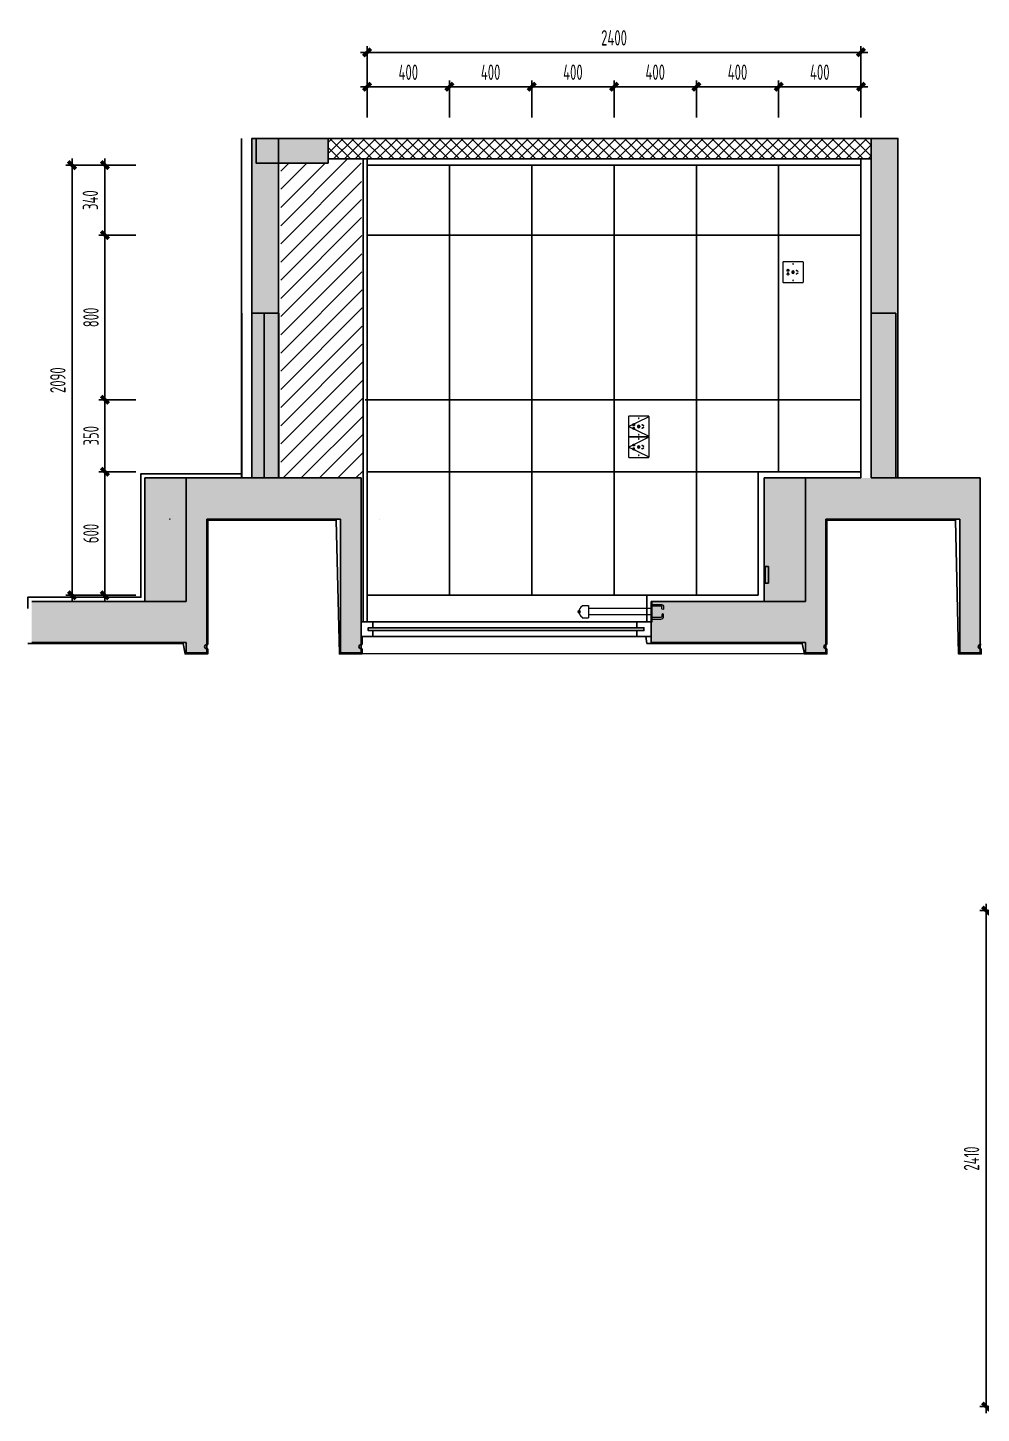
# Model space of a CAD drawing. Header units: inches. Extents: x 96003 to 270950, y -80202 to 65998.
# Drawn here: x 160641 to 165276, y 53609 to 60342 of the extents above; entities that cross this region are included whole.
import ezdxf

# ---------------------------------------------------------------- set-up
doc = ezdxf.new("R2010")
doc.units = ezdxf.units.IN
doc.header["$LTSCALE"] = 10
doc.header["$MEASUREMENT"] = 0
doc.linetypes.add('DASH', pattern=[0.35, 0.25, -0.1])
for name, color, linetype in [('01', 200, 'Continuous'), ('A_SURFACE', 9, 'Continuous'), ('DIM_LEAD', 3, 'Continuous'), ('FC-地面造型', 136, 'Continuous'), ('FF-FINISH【完成面】', 20, 'Continuous'), ('SBEI', 1, 'Continuous'), ('WALL', 160, 'Continuous'), ('WINDOW', 3, 'Continuous')]:
    doc.layers.add(name, color=color, linetype=linetype)
doc.layers.add('DIM_MODI', color=6, linetype='Continuous', plot=False)
for name, color, linetype, lineweight in [('F-2', 145, 'Continuous', 0), ('L-栏杆扶手', 73, 'Continuous', 13), ('L-立面看线', 8, 'Continuous', 13)]:
    doc.layers.add(name, color=color, linetype=linetype, lineweight=lineweight)
doc.styles.add('CCD_DIM', font='archs.shx', dxfattribs={"width": 0.7})
doc.dimstyles.new('1.30', dxfattribs={"dimscale": 30, "dimtxt": 2.5, "dimasz": 1, "dimexe": 1, "dimexo": 1.5, "dimgap": 1, "dimtad": 1, "dimdec": 0, "dimrnd": 5, "dimdsep": 46, "dimtxsty": 'CCD_DIM', "dimblk": 'CCD_Dimension_Tick', "dimcen": 1, "dimclrd": 44, "dimclre": 44, "dimclrt": 2, "dimadec": 0, "dimazin": 2, "dimtfac": 1, "dimtdec": 0, "dimtix": 1, "dimtmove": 2, "dimatfit": 3, "dimldrblk": 'CCD_Dimension_Tick', "dimfxl": 5, "dimfxlon": 1, "dimtolj": 1, "dimarcsym": 0})

# ---------------------------------------------------------------- blocks, each defined once
blk = doc.blocks.new('A$C29FB2657')
blk.add_lwpolyline([(50, 0), (-50, 0), (-50, -6), (50, -6), (50, 0)])
for points in [[(-35.5, -6), (-35.5, -48, 0.414214), (-22.5, -61), (-14.5, -61, 1), (-14.5, -53), (-22.5, -53, -0.414214), (-27.5, -48), (-27.5, -6)], [(35.5, -6), (35.5, -48, -0.414214), (22.5, -61), (14.5, -61, -1), (14.5, -53), (22.5, -53, 0.414214), (27.5, -48), (27.5, -6)]]:
    blk.add_lwpolyline(points, format="xyb")
blk = doc.blocks.new('CCD_Dimension_Tick')
at = {"color": 0, "linetype": 'ByBlock'}
for p, q in [((-1.09, 0), (0, 0)), ((0, 0), (1.09, 0))]:
    blk.add_line(p, q, dxfattribs=at)
at = {"color": 0, "linetype": 'Continuous', "const_width": 0.608}
blk.add_lwpolyline([(-0.61, -0.61), (0.61, 0.61)], dxfattribs=at)
blk = doc.blocks.new('*D558')
at = {"layer": 'Defpoints', "color": 0, "linetype": 'ByBlock', "transparency": 16777216}
for p in [(164291, 60055), (164291, 59334, 0), (164691, 59334)]:
    blk.add_point(p, dxfattribs=at)
at = {"layer": 'FF-FINISH【完成面】', "color": 44, "linetype": 'ByBlock', "lineweight": -2, "transparency": 16777216}
for p, q in [((164291, 59905), (164291, 60085)), ((164691, 59905), (164691, 60085)), ((164661, 60055), (164321, 60055))]:
    blk.add_line(p, q, dxfattribs=at)
at = {"layer": 'FF-FINISH【完成面】', "color": 44, "linetype": 'ByBlock', "lineweight": -2, "transparency": 16777216, "xscale": 30, "yscale": 30, "zscale": 30, "rotation": 180}
blk.add_blockref('CCD_Dimension_Tick', (164291, 60055), dxfattribs=at)
at = {"layer": 'FF-FINISH【完成面】', "color": 44, "linetype": 'ByBlock', "lineweight": -2, "transparency": 16777216, "xscale": 30, "yscale": 30, "zscale": 30}
blk.add_blockref('CCD_Dimension_Tick', (164691, 60055), dxfattribs=at)
at = {"layer": 'FF-FINISH【完成面】', "color": 2, "linetype": 'ByBlock', "transparency": 16777216, "insert": (164491, 60125.6), "char_height": 75, "attachment_point": 5, "style": 'CCD_DIM'}
blk.add_mtext('\\A1;400', dxfattribs=at)
blk = doc.blocks.new('*D559')
at = {"layer": 'Defpoints', "color": 0, "linetype": 'ByBlock', "transparency": 16777216}
for p in [(163891, 60055), (163891, 59410, 0), (164291, 59334, 0)]:
    blk.add_point(p, dxfattribs=at)
at = {"layer": 'FF-FINISH【完成面】', "color": 44, "linetype": 'ByBlock', "lineweight": -2, "transparency": 16777216}
for p, q in [((163891, 59905), (163891, 60085)), ((164291, 59905), (164291, 60085)), ((164261, 60055), (163921, 60055))]:
    blk.add_line(p, q, dxfattribs=at)
at = {"layer": 'FF-FINISH【完成面】', "color": 44, "linetype": 'ByBlock', "lineweight": -2, "transparency": 16777216, "xscale": 30, "yscale": 30, "zscale": 30, "rotation": 180}
blk.add_blockref('CCD_Dimension_Tick', (163891, 60055), dxfattribs=at)
at = {"layer": 'FF-FINISH【完成面】', "color": 44, "linetype": 'ByBlock', "lineweight": -2, "transparency": 16777216, "xscale": 30, "yscale": 30, "zscale": 30}
blk.add_blockref('CCD_Dimension_Tick', (164291, 60055), dxfattribs=at)
at = {"layer": 'FF-FINISH【完成面】', "color": 2, "linetype": 'ByBlock', "transparency": 16777216, "insert": (164091, 60125.6), "char_height": 75, "attachment_point": 5, "style": 'CCD_DIM'}
blk.add_mtext('\\A1;400', dxfattribs=at)
blk = doc.blocks.new('*D560')
at = {"layer": 'Defpoints', "color": 0, "linetype": 'ByBlock', "transparency": 16777216}
for p in [(163491, 60055), (163491, 59410), (163891, 59410, 0)]:
    blk.add_point(p, dxfattribs=at)
at = {"layer": 'FF-FINISH【完成面】', "color": 44, "linetype": 'ByBlock', "lineweight": -2, "transparency": 16777216}
for p, q in [((163491, 59905), (163491, 60085)), ((163891, 59905), (163891, 60085)), ((163861, 60055), (163521, 60055))]:
    blk.add_line(p, q, dxfattribs=at)
at = {"layer": 'FF-FINISH【完成面】', "color": 44, "linetype": 'ByBlock', "lineweight": -2, "transparency": 16777216, "xscale": 30, "yscale": 30, "zscale": 30, "rotation": 180}
blk.add_blockref('CCD_Dimension_Tick', (163491, 60055), dxfattribs=at)
at = {"layer": 'FF-FINISH【完成面】', "color": 44, "linetype": 'ByBlock', "lineweight": -2, "transparency": 16777216, "xscale": 30, "yscale": 30, "zscale": 30}
blk.add_blockref('CCD_Dimension_Tick', (163891, 60055), dxfattribs=at)
at = {"layer": 'FF-FINISH【完成面】', "color": 2, "linetype": 'ByBlock', "transparency": 16777216, "insert": (163691, 60125.6), "char_height": 75, "attachment_point": 5, "style": 'CCD_DIM'}
blk.add_mtext('\\A1;400', dxfattribs=at)
blk = doc.blocks.new('*D561')
at = {"layer": 'Defpoints', "color": 0, "linetype": 'ByBlock', "transparency": 16777216}
for p in [(163091, 60055), (163091, 59410), (163491, 59410)]:
    blk.add_point(p, dxfattribs=at)
at = {"layer": 'FF-FINISH【完成面】', "color": 44, "linetype": 'ByBlock', "lineweight": -2, "transparency": 16777216}
for p, q in [((163091, 59905), (163091, 60085)), ((163491, 59905), (163491, 60085)), ((163461, 60055), (163121, 60055))]:
    blk.add_line(p, q, dxfattribs=at)
at = {"layer": 'FF-FINISH【完成面】', "color": 44, "linetype": 'ByBlock', "lineweight": -2, "transparency": 16777216, "xscale": 30, "yscale": 30, "zscale": 30, "rotation": 180}
blk.add_blockref('CCD_Dimension_Tick', (163091, 60055), dxfattribs=at)
at = {"layer": 'FF-FINISH【完成面】', "color": 44, "linetype": 'ByBlock', "lineweight": -2, "transparency": 16777216, "xscale": 30, "yscale": 30, "zscale": 30}
blk.add_blockref('CCD_Dimension_Tick', (163491, 60055), dxfattribs=at)
at = {"layer": 'FF-FINISH【完成面】', "color": 2, "linetype": 'ByBlock', "transparency": 16777216, "insert": (163291, 60125.6), "char_height": 75, "attachment_point": 5, "style": 'CCD_DIM'}
blk.add_mtext('\\A1;400', dxfattribs=at)
blk = doc.blocks.new('*D562')
at = {"layer": 'Defpoints', "color": 0, "linetype": 'ByBlock', "transparency": 16777216}
for p in [(162691, 60055), (162691, 59410), (163091, 59410)]:
    blk.add_point(p, dxfattribs=at)
at = {"layer": 'FF-FINISH【完成面】', "color": 44, "linetype": 'ByBlock', "lineweight": -2, "transparency": 16777216}
for p, q in [((162691, 59905), (162691, 60085)), ((163091, 59905), (163091, 60085)), ((163061, 60055), (162721, 60055))]:
    blk.add_line(p, q, dxfattribs=at)
at = {"layer": 'FF-FINISH【完成面】', "color": 44, "linetype": 'ByBlock', "lineweight": -2, "transparency": 16777216, "xscale": 30, "yscale": 30, "zscale": 30, "rotation": 180}
blk.add_blockref('CCD_Dimension_Tick', (162691, 60055), dxfattribs=at)
at = {"layer": 'FF-FINISH【完成面】', "color": 44, "linetype": 'ByBlock', "lineweight": -2, "transparency": 16777216, "xscale": 30, "yscale": 30, "zscale": 30}
blk.add_blockref('CCD_Dimension_Tick', (163091, 60055), dxfattribs=at)
at = {"layer": 'FF-FINISH【完成面】', "color": 2, "linetype": 'ByBlock', "transparency": 16777216, "insert": (162891, 60125.6), "char_height": 75, "attachment_point": 5, "style": 'CCD_DIM'}
blk.add_mtext('\\A1;400', dxfattribs=at)
blk = doc.blocks.new('*D563')
at = {"layer": 'Defpoints', "color": 0, "linetype": 'ByBlock', "transparency": 16777216}
for p in [(162291, 60055), (162291, 59410, 0), (162691, 59410)]:
    blk.add_point(p, dxfattribs=at)
at = {"layer": 'FF-FINISH【完成面】', "color": 44, "linetype": 'ByBlock', "lineweight": -2, "transparency": 16777216}
for p, q in [((162291, 59905), (162291, 60085)), ((162691, 59905), (162691, 60085)), ((162661, 60055), (162321, 60055))]:
    blk.add_line(p, q, dxfattribs=at)
at = {"layer": 'FF-FINISH【完成面】', "color": 44, "linetype": 'ByBlock', "lineweight": -2, "transparency": 16777216, "xscale": 30, "yscale": 30, "zscale": 30, "rotation": 180}
blk.add_blockref('CCD_Dimension_Tick', (162291, 60055), dxfattribs=at)
at = {"layer": 'FF-FINISH【完成面】', "color": 44, "linetype": 'ByBlock', "lineweight": -2, "transparency": 16777216, "xscale": 30, "yscale": 30, "zscale": 30}
blk.add_blockref('CCD_Dimension_Tick', (162691, 60055), dxfattribs=at)
at = {"layer": 'FF-FINISH【完成面】', "color": 2, "linetype": 'ByBlock', "transparency": 16777216, "insert": (162491, 60125.6), "char_height": 75, "attachment_point": 5, "style": 'CCD_DIM'}
blk.add_mtext('\\A1;400', dxfattribs=at)
blk = doc.blocks.new('*D564')
at = {"layer": 'Defpoints', "color": 0, "linetype": 'ByBlock', "transparency": 16777216}
for p in [(164691, 60222), (164691, 59995), (162291, 59905)]:
    blk.add_point(p, dxfattribs=at)
at = {"layer": 'FF-FINISH【完成面】', "color": 44, "linetype": 'ByBlock', "lineweight": -2, "transparency": 16777216}
for p, q in [((162291, 60072), (162291, 60252)), ((162321, 60222), (164661, 60222)), ((164691, 60072), (164691, 60252))]:
    blk.add_line(p, q, dxfattribs=at)
at = {"layer": 'FF-FINISH【完成面】', "color": 44, "linetype": 'ByBlock', "lineweight": -2, "transparency": 16777216, "xscale": 30, "yscale": 30, "zscale": 30, "rotation": 180}
blk.add_blockref('CCD_Dimension_Tick', (162291, 60222), dxfattribs=at)
at = {"layer": 'FF-FINISH【完成面】', "color": 44, "linetype": 'ByBlock', "lineweight": -2, "transparency": 16777216, "xscale": 30, "yscale": 30, "zscale": 30}
blk.add_blockref('CCD_Dimension_Tick', (164691, 60222), dxfattribs=at)
at = {"layer": 'FF-FINISH【完成面】', "color": 2, "linetype": 'ByBlock', "transparency": 16777216, "insert": (163491, 60292.6), "char_height": 75, "attachment_point": 5, "style": 'CCD_DIM'}
blk.add_mtext('\\A1;2400', dxfattribs=at)
blk = doc.blocks.new('*D565')
at = {"layer": 'Defpoints', "color": 0, "linetype": 'ByBlock', "transparency": 16777216}
for p in [(164291, 59674), (161016, 59334), (164291, 59334)]:
    blk.add_point(p, dxfattribs=at)
at = {"layer": 'FF-FINISH【完成面】', "color": 44, "linetype": 'ByBlock', "lineweight": -2, "transparency": 16777216}
for p, q in [((161166, 59674), (160986, 59674)), ((161016, 59644), (161016, 59364)), ((161166, 59334), (160986, 59334))]:
    blk.add_line(p, q, dxfattribs=at)
at = {"layer": 'FF-FINISH【完成面】', "color": 44, "linetype": 'ByBlock', "lineweight": -2, "transparency": 16777216, "xscale": 30, "yscale": 30, "zscale": 30}
for p, rotation in [((161016, 59674), 90), ((161016, 59334), 270)]:
    blk.add_blockref('CCD_Dimension_Tick', p, dxfattribs=dict(at, rotation=rotation))
at = {"layer": 'FF-FINISH【完成面】', "color": 2, "linetype": 'ByBlock', "transparency": 16777216, "insert": (160945.4, 59504), "char_height": 75, "attachment_point": 5, "rotation": 90, "style": 'CCD_DIM'}
blk.add_mtext('\\A1;340', dxfattribs=at)
blk = doc.blocks.new('*D566')
at = {"layer": 'Defpoints', "color": 0, "linetype": 'ByBlock', "transparency": 16777216}
for p in [(164291, 59334), (161016, 58534), (162691, 58534)]:
    blk.add_point(p, dxfattribs=at)
at = {"layer": 'FF-FINISH【完成面】', "color": 44, "linetype": 'ByBlock', "lineweight": -2, "transparency": 16777216}
for p, q in [((161166, 59334), (160986, 59334)), ((161016, 59304), (161016, 58564)), ((161166, 58534), (160986, 58534))]:
    blk.add_line(p, q, dxfattribs=at)
at = {"layer": 'FF-FINISH【完成面】', "color": 44, "linetype": 'ByBlock', "lineweight": -2, "transparency": 16777216, "xscale": 30, "yscale": 30, "zscale": 30}
for p, rotation in [((161016, 59334), 90), ((161016, 58534), 270)]:
    blk.add_blockref('CCD_Dimension_Tick', p, dxfattribs=dict(at, rotation=rotation))
at = {"layer": 'FF-FINISH【完成面】', "color": 2, "linetype": 'ByBlock', "transparency": 16777216, "insert": (160948.5, 58934), "char_height": 75, "attachment_point": 5, "rotation": 90, "style": 'CCD_DIM'}
blk.add_mtext('\\A1;800', dxfattribs=at)
blk = doc.blocks.new('*D567')
at = {"layer": 'Defpoints', "color": 0, "linetype": 'ByBlock', "transparency": 16777216}
for p in [(162691, 58534), (161016, 58184.2), (162691, 58184.2)]:
    blk.add_point(p, dxfattribs=at)
at = {"layer": 'FF-FINISH【完成面】', "color": 44, "linetype": 'ByBlock', "lineweight": -2, "transparency": 16777216}
for p, q in [((161166, 58534), (160986, 58534)), ((161016, 58504), (161016, 58214.2)), ((161166, 58184.2), (160986, 58184.2))]:
    blk.add_line(p, q, dxfattribs=at)
at = {"layer": 'FF-FINISH【完成面】', "color": 44, "linetype": 'ByBlock', "lineweight": -2, "transparency": 16777216, "xscale": 30, "yscale": 30, "zscale": 30}
for p, rotation in [((161016, 58534), 90), ((161016, 58184.2), 270)]:
    blk.add_blockref('CCD_Dimension_Tick', p, dxfattribs=dict(at, rotation=rotation))
at = {"layer": 'FF-FINISH【完成面】', "color": 2, "linetype": 'ByBlock', "transparency": 16777216, "insert": (160948.5, 58359.1), "char_height": 75, "attachment_point": 5, "rotation": 90, "style": 'CCD_DIM'}
blk.add_mtext('\\A1;350', dxfattribs=at)
blk = doc.blocks.new('*D568')
at = {"layer": 'Defpoints', "color": 0, "linetype": 'ByBlock', "transparency": 16777216}
for p in [(162691, 58184.2), (161016, 57584), (162691, 57584)]:
    blk.add_point(p, dxfattribs=at)
at = {"layer": 'FF-FINISH【完成面】', "color": 44, "linetype": 'ByBlock', "lineweight": -2, "transparency": 16777216}
for p, q in [((161166, 58184.2), (160986, 58184.2)), ((161016, 58154.2), (161016, 57614)), ((161166, 57584), (160986, 57584))]:
    blk.add_line(p, q, dxfattribs=at)
at = {"layer": 'FF-FINISH【完成面】', "color": 44, "linetype": 'ByBlock', "lineweight": -2, "transparency": 16777216, "xscale": 30, "yscale": 30, "zscale": 30}
for p, rotation in [((161016, 58184.2), 90), ((161016, 57584), 270)]:
    blk.add_blockref('CCD_Dimension_Tick', p, dxfattribs=dict(at, rotation=rotation))
at = {"layer": 'FF-FINISH【完成面】', "color": 2, "linetype": 'ByBlock', "transparency": 16777216, "insert": (160948.5, 57884.1), "char_height": 75, "attachment_point": 5, "rotation": 90, "style": 'CCD_DIM'}
blk.add_mtext('\\A1;600', dxfattribs=at)
blk = doc.blocks.new('*D569')
at = {"layer": 'Defpoints', "color": 0, "linetype": 'ByBlock', "transparency": 16777216}
for p in [(161166, 59674), (160856.5, 57584), (161166, 57584)]:
    blk.add_point(p, dxfattribs=at)
at = {"layer": 'FF-FINISH【完成面】', "color": 44, "linetype": 'ByBlock', "lineweight": -2, "transparency": 16777216}
for p, q in [((161006.5, 59674), (160826.5, 59674)), ((160856.5, 59644), (160856.5, 57614)), ((161006.5, 57584), (160826.5, 57584))]:
    blk.add_line(p, q, dxfattribs=at)
at = {"layer": 'FF-FINISH【完成面】', "color": 44, "linetype": 'ByBlock', "lineweight": -2, "transparency": 16777216, "xscale": 30, "yscale": 30, "zscale": 30}
for p, rotation in [((160856.5, 59674), 90), ((160856.5, 57584), 270)]:
    blk.add_blockref('CCD_Dimension_Tick', p, dxfattribs=dict(at, rotation=rotation))
at = {"layer": 'FF-FINISH【完成面】', "color": 2, "linetype": 'ByBlock', "transparency": 16777216, "insert": (160787.4, 58629), "char_height": 75, "attachment_point": 5, "rotation": 90, "style": 'CCD_DIM'}
blk.add_mtext('\\A1;2090', dxfattribs=at)
blk = doc.blocks.new('*D598')
at = {"layer": 'Defpoints', "color": 0, "linetype": 'ByBlock', "transparency": 16777216}
for p in [(165299.1, 56051.5), (165607.8, 56051.5), (165607.8, 53641.5)]:
    blk.add_point(p, dxfattribs=at)
at = {"layer": 'FF-FINISH【完成面】', "color": 44, "linetype": 'ByBlock', "lineweight": -2, "transparency": 16777216}
for p, q in [((165449.1, 56051.5), (165269.1, 56051.5)), ((165299.1, 53671.5), (165299.1, 56021.5)), ((165449.1, 53641.5), (165269.1, 53641.5))]:
    blk.add_line(p, q, dxfattribs=at)
at = {"layer": 'FF-FINISH【完成面】', "color": 44, "linetype": 'ByBlock', "lineweight": -2, "transparency": 16777216, "xscale": 30, "yscale": 30, "zscale": 30}
for p, rotation in [((165299.1, 56051.5), 90), ((165299.1, 53641.5), 270)]:
    blk.add_blockref('CCD_Dimension_Tick', p, dxfattribs=dict(at, rotation=rotation))
at = {"layer": 'FF-FINISH【完成面】', "color": 2, "linetype": 'ByBlock', "transparency": 16777216, "insert": (165228.5, 54846.5), "char_height": 75, "attachment_point": 5, "rotation": 90, "style": 'CCD_DIM'}
blk.add_mtext('\\A1;2410', dxfattribs=at)
blk = doc.blocks.new('A$C7C994854')
at = {"color": 0}
blk.add_lwpolyline([(0, 100), (95, 100, -0.414214), (97.5, 97.5), (97.5, 2.5, -0.414214), (95, 0), (0, 0, -0.414214), (-2.5, 2.5), (-2.5, 97.5, -0.414214)], format="xyb", close=True, dxfattribs=at)
for points in [[(40.1, 71.5), (40.1, 70), (42.1, 70), (42.1, 79), (40.1, 79), (40.1, 76.7)], [(54.9, 71.5), (54.9, 70), (52.9, 70), (52.9, 79), (54.9, 79), (54.9, 76.7)]]:
    blk.add_lwpolyline(points, dxfattribs=at)
for points in [[(42.6, 26), (44.4, 27), (39.9, 34.8), (38.1, 33.8)], [(46.5, 45.5), (48.5, 45.5), (48.5, 54.5), (46.5, 54.5)], [(50.6, 27), (52.4, 26), (56.9, 33.8), (55.1, 34.8)]]:
    blk.add_lwpolyline(points, close=True, dxfattribs=at)
for centre, radius in [((7.5, 50), 1.54), ((47.5, 50), 6), ((87.5, 50), 1.54)]:
    blk.add_circle(centre, radius, dxfattribs=at)
for centre, start, end in [((37.1, 74.1), 40.21111, 319.78889), ((57.9, 74.1), 220.21111, 139.78889)]:
    blk.add_arc(centre, 4, start, end, dxfattribs=at)
blk = doc.blocks.new('*U64')
at = {"xscale": -1}
blk.add_blockref('A$C7C994854', (40.4, -29.9), dxfattribs=at)

msp = doc.modelspace()

# ---------------------------------------------------------------- hatches: boundary and pattern name
h = msp.add_hatch(color=250)
h.dxf.hatch_style = 1
h.paths.add_polyline_path([(161730.8, 58154), (161860.8, 58154), (161860.8, 59804), (161730.8, 59804)])
h = msp.add_hatch(color=250)
h.dxf.hatch_style = 1
h.paths.add_polyline_path([(162100.8, 59804), (162100.8, 59684), (161750.8, 59684), (161750.8, 59804)])
h = msp.add_hatch()
h.set_pattern_fill('ANSI37', color=250, scale=300)
h.set_pattern_definition([(45, (-4487.994, 18034.61), (-26.516504, 26.516504), []), (135, (-4487.994, 18034.61), (-26.516504, -26.516504), [])])
h.paths.add_polyline_path([(164741, 59704), (164741, 59804), (162100.8, 59804), (162100.8, 59704)])
h = msp.add_hatch(color=250)
h.dxf.hatch_style = 1
h.paths.add_polyline_path([(164741, 58154), (164871, 58154), (164871, 59804), (164741, 59804)])
h = msp.add_hatch()
h.set_pattern_fill('ANSI31,_O', color=250, scale=500, angle=90)
h.set_pattern_definition([(225, (207317.28, 230072.55), (-44.194174, 44.194174), [])])
h.paths.add_polyline_path([(162271, 58154), (161870.8, 58154), (161870.8, 59684), (162110.8, 59684), (162110.8, 59704), (162262.3, 59704)])
h = msp.add_hatch(color=250)
h.dxf.hatch_style = 1
h.paths.add_polyline_path([(161791, 58954), (161731, 58954), (161731, 58154), (161211, 58154), (161211, 57554), (160661, 57554), (160661, 57354), (161411, 57354), (161411, 57304), (161511, 57304), (161511, 57954), (162161, 57954), (162161, 57304), (162261, 57304), (162261, 58154), (161791, 58154)])
h = msp.add_hatch(color=250)
h.dxf.hatch_style = 1
h.paths.add_polyline_path([(161791, 58954), (161791, 58154), (161861, 58154), (161861, 58954)])
h = msp.add_hatch(color=250)
h.dxf.hatch_style = 1
h.paths.add_polyline_path([(164861, 58954), (164741, 58954), (164741, 58154), (164221, 58154), (164221, 57554), (163671, 57554), (163671, 57354), (164421, 57354), (164421, 57304), (164521, 57304), (164521, 57954), (165171, 57954), (165171, 57304), (165271, 57304), (165271, 58154), (164861, 58154)])

# ---------------------------------------------------------------- linework, layer by layer
at = {"color": 5}
for p, q in [((161680.8, 58154, 0), (161680.8, 59804, 0)), ((164691, 58154, 0), (164691, 59704, 0))]:
    msp.add_line(p, q, dxfattribs=at)
at = {"color": 1, "linetype": 'DASH', "lineweight": -3}
for p in [(164605, 58154, 0), (164691, 58154, 0)]:
    msp.add_line(p, (164621, 58154, 0), dxfattribs=at)
at = {"color": 5, "elevation": 0}
msp.add_lwpolyline([(164741, 59704), (164741, 59804), (162100.8, 59804), (162100.8, 59704)], close=True, dxfattribs=at)
at = {"color": 1, "linetype": 'DASH', "lineweight": -3, "ltscale": 200, "elevation": 0}
msp.add_lwpolyline([(164225, 57723), (164225, 57643), (164241, 57643), (164241, 57723)], close=True, dxfattribs=at)
at = {"layer": '01'}
for p, q in [((161731, 58954, 0), (161731, 58154, 0)), ((161791, 58154, 0), (161791, 58954, 0)), ((164861, 58954, 0), (164741, 58954, 0)), ((164741, 58954, 0), (164741, 58154, 0)), ((164861, 58154, 0), (164861, 58954, 0)), ((161211, 58154, 0), (161211, 57554, 0)), ((161880.8, 58154, 0), (161750.8, 58154, 0)), ((161750.8, 58154, 0), (161750.8, 58154, 0)), ((162261, 58154, 0), (161791, 58154, 0)), ((161880.8, 58154, 0), (161880.8, 58154, 0)), ((162261, 57304, 0), (162261, 58154, 0)), ((164221, 58154, 0), (164221, 57554, 0)), ((164221, 58154, 0), (164691, 58154, 0)), ((164871, 58154, 0), (164741, 58154, 0)), ((165271, 58154, 0), (164861, 58154, 0)), ((165271, 57304, 0), (165271, 58154, 0)), ((161511, 57304, 0), (161511, 57954, 0)), ((161511, 57954, 0), (162161, 57954, 0)), ((162161, 57954, 0), (162161, 57304, 0)), ((164521, 57304, 0), (164521, 57954, 0)), ((164521, 57954, 0), (165171, 57954, 0)), ((165171, 57954, 0), (165171, 57304, 0)), ((161211, 57554, 0), (160661, 57554, 0)), ((164221, 57554, 0), (163671, 57554, 0)), ((163671, 57554, 0), (163671, 57354, 0)), ((160661, 57354, 0), (161411, 57354, 0)), ((161411, 57354, 0), (161411, 57304, 0)), ((161411, 57304, 0), (161511, 57304, 0)), ((162161, 57304, 0), (162261, 57304, 0)), ((163671, 57354, 0), (164421, 57354, 0)), ((164421, 57354, 0), (164421, 57304, 0)), ((164421, 57304, 0), (164521, 57304, 0)), ((165171, 57304, 0), (165271, 57304, 0))]:
    msp.add_line(p, q, dxfattribs=at)
at = {"layer": '01', "elevation": 0}
for points in [[(161730.8, 58154), (161860.8, 58154), (161860.8, 59804), (161730.8, 59804)], [(162100.8, 59804), (162100.8, 59684), (161750.8, 59684), (161750.8, 59804)], [(164741, 58154), (164871, 58154), (164871, 59804), (164741, 59804)], [(161791, 58954), (161791, 58154), (161861, 58154), (161861, 58954)]]:
    msp.add_lwpolyline(points, close=True, dxfattribs=at)
at = {"layer": '01'}
for centre in [(161511, 57334, 0), (162261, 57334, 0), (164521, 57334, 0), (165271, 57334, 0)]:
    msp.add_arc(centre, 10, 90, 270, dxfattribs=at)
at = {"layer": 'A_SURFACE', "elevation": 0}
for points in [[(161681, 58954), (161681, 58154)], [(160641, 57518.9), (160641, 57574), (161191, 57574), (161191, 58174), (161681, 58174)], [(161516, 57344), (161516, 57949), (162141, 57949), (162156, 57299), (162266, 57299), (162266, 57324)], [(164526, 57344), (164526, 57949), (165151, 57949), (165166, 57299), (165276, 57299), (165276, 57324)], [(163651, 57454), (163651, 57488.9)], [(162266, 57344), (162266, 57384)], [(163651, 57349), (163646, 57384)], [(160641, 57349), (161396, 57349), (161406, 57299), (161516, 57299), (161516, 57324)], [(161511, 57344), (161516, 57344)], [(161511, 57324), (161516, 57324)], [(162261, 57344), (162266, 57344)], [(162261, 57324), (162266, 57324)], [(163651, 57349), (164406, 57349), (164416, 57299), (164526, 57299), (164526, 57324)], [(164521, 57344), (164526, 57344)], [(164521, 57324), (164526, 57324)], [(165271, 57344), (165276, 57344)], [(165271, 57324), (165276, 57324)]]:
    msp.add_lwpolyline(points, dxfattribs=at)
at = {"layer": 'DIM_LEAD', "elevation": 0}
msp.add_lwpolyline([(163326, 57504, 1), (163316, 57504, 1)], format="xyb", close=True, dxfattribs=at)
at = {"layer": 'DIM_MODI', "elevation": 0}
for points in [[(161211, 57554), (161411, 57554), (161411, 58154)], [(164221, 57554), (164421, 57554), (164421, 58154)]]:
    msp.add_lwpolyline(points, dxfattribs=at)
at = {"layer": 'F-2'}
for points in [[(163658.5, 58356.5), (163561, 58404), (163658.5, 58451.5)], [(163658.5, 58256.5), (163561, 58304), (163658.5, 58351.5)]]:
    msp.add_lwpolyline(points, dxfattribs=at)
at = {"layer": 'FC-地面造型', "color": 20, "linetype": 'ByBlock'}
for p, q in [((162291, 59674), (164691, 59674)), ((164191, 57584, 0), (164191, 58184, 0)), ((164191, 58184, 0), (164691, 58184, 0)), ((163651, 57454, 0), (163651, 57584, 0)), ((163651, 57584, 0), (164191, 57584, 0))]:
    msp.add_line(p, q, dxfattribs=at)
at = {"layer": 'FC-地面造型', "color": 136, "linetype": 'ByBlock'}
for p, q in [((162691, 57584, 0), (162691, 59674, 0)), ((163091, 57584, 0), (163091, 59674, 0)), ((163491, 57584, 0), (163491, 59674, 0)), ((163891, 57584, 0), (163891, 59674, 0)), ((164291, 58184.2, 0), (164291, 59674, 0)), ((162291, 59334), (164691, 59334)), ((162281, 58534), (164691, 58534)), ((162291, 58184.2), (164691, 58184.2))]:
    msp.add_line(p, q, dxfattribs=at)
at = {"layer": 'L-栏杆扶手'}
for p, q in [((163336.1, 57534.1, 0), (163336.1, 57530.1, 0)), ((163336.1, 57534.1, 0), (163366.1, 57534.1, 0)), ((163366.1, 57534.1, 0), (163366.1, 57473.9, 0)), ((163670.8, 57518.9, 0), (163366.1, 57518.9, 0)), ((163336.1, 57477.9, 0), (163336.1, 57473.9, 0)), ((163336.1, 57473.9, 0), (163366.1, 57473.9, 0)), ((163670.8, 57488.9, 0), (163366.1, 57488.9, 0))]:
    msp.add_line(p, q, dxfattribs=at)
msp.add_arc((163351.1, 57504, 0), 30.1, 119.89016, 240.10984, dxfattribs=at)
at = {"layer": 'L-立面看线'}
msp.add_line((164416, 57299, 0), (162266, 57299, 0), dxfattribs=at)
at = {"layer": 'SBEI', "color": 136}
msp.add_line((162271, 59704, 0), (162271, 57454, 0), dxfattribs=at)
at = {"layer": 'SBEI', "color": 3}
msp.add_line((162291, 59704, 0), (162291, 57454, 0), dxfattribs=at)
at = {"layer": 'WALL'}
for p, q in [((161791, 58954, 0), (161731, 58954, 0)), ((161731, 58154, 0), (161211, 58154, 0)), ((161330.8, 57954, 0), (161333.1, 57954, 0)), ((162350.8, 57954, 0), (162351, 57954, 0))]:
    msp.add_line(p, q, dxfattribs=at)
at = {"layer": 'WINDOW', "color": 136}
for p, q in [((162291, 57584, 0), (163651, 57584, 0)), ((162319.3, 57454, 0), (163601, 57454, 0)), ((162319.3, 57426, 0), (163601, 57426, 0)), ((162319.3, 57412, 0), (163601, 57412, 0)), ((162319.3, 57384, 0), (163601, 57384, 0))]:
    msp.add_line(p, q, dxfattribs=at)
at = {"layer": 'WINDOW', "color": 136, "elevation": 0}
for points in [[(162319.3, 57384), (162319.3, 57412), (162296, 57412), (162296, 57426), (162319.3, 57426), (162319.3, 57454), (162261, 57454), (162261, 57384)], [(163601, 57384), (163601, 57412), (163636, 57412), (163636, 57426), (163601, 57426), (163601, 57454), (163671, 57454), (163671, 57384)]]:
    msp.add_lwpolyline(points, close=True, dxfattribs=at)

# ---------------------------------------------------------------- block references
at = {"layer": 'F-2', "rotation": 90}
for p in [(164381.1, 59161.1, 0), (163631.1, 58411.1), (163631.1, 58311.1)]:
    msp.add_blockref('*U64', p, dxfattribs=at)
at = {"layer": 'L-栏杆扶手', "extrusion": (0, 0, -1), "xscale": -1, "zscale": -1, "rotation": 270}
msp.add_blockref('A$C29FB2657', (-163671, 57504, 0), dxfattribs=at)

# ---------------------------------------------------------------- dimensions: what is measured, and where the dimension line sits
at = {"layer": 'FF-FINISH【完成面】', "linetype": 'ByBlock'}
for base, p1, p2, picture, middle in [((164691, 60222), (162291, 59905), (164691, 59995), '*D564', (163491, 60292.6)), ((162291, 60055), (162691, 59410), (162291, 59410, 0), '*D563', (162491, 60125.6)), ((162691, 60055), (163091, 59410), (162691, 59410), '*D562', (162891, 60125.6)), ((163091, 60055), (163491, 59410), (163091, 59410), '*D561', (163291, 60125.6)), ((163491, 60055), (163891, 59410, 0), (163491, 59410), '*D560', (163691, 60125.6)), ((163891, 60055), (164291, 59334, 0), (163891, 59410, 0), '*D559', (164091, 60125.6)), ((164291, 60055), (164691, 59334), (164291, 59334, 0), '*D558', (164491, 60125.6))]:
    dim = msp.add_linear_dim(base=base, p1=p1, p2=p2, dimstyle='1.30', dxfattribs=at)
    dim.commit()
    dim.dimension.update_dxf_attribs({"geometry": picture, "text_midpoint": middle})
for base, p1, p2, picture, middle in [((160856.5, 57584), (161166, 59674), (161166, 57584), '*D569', (160787.4, 58629)), ((161016, 59334), (164291, 59674), (164291, 59334), '*D565', (160945.4, 59504)), ((161016, 58534), (164291, 59334), (162691, 58534), '*D566', (160948.5, 58934)), ((161016, 58184.2), (162691, 58534), (162691, 58184.2), '*D567', (160948.5, 58359.1)), ((161016, 57584), (162691, 58184.2), (162691, 57584), '*D568', (160948.5, 57884.1)), ((165299.1, 56051.5), (165607.8, 53641.5), (165607.8, 56051.5), '*D598', (165228.5, 54846.5))]:
    dim = msp.add_linear_dim(base=base, p1=p1, p2=p2, angle=90, dimstyle='1.30', dxfattribs=at)
    dim.commit()
    dim.dimension.update_dxf_attribs({"geometry": picture, "text_midpoint": middle})

doc.saveas('drawing.dxf')
